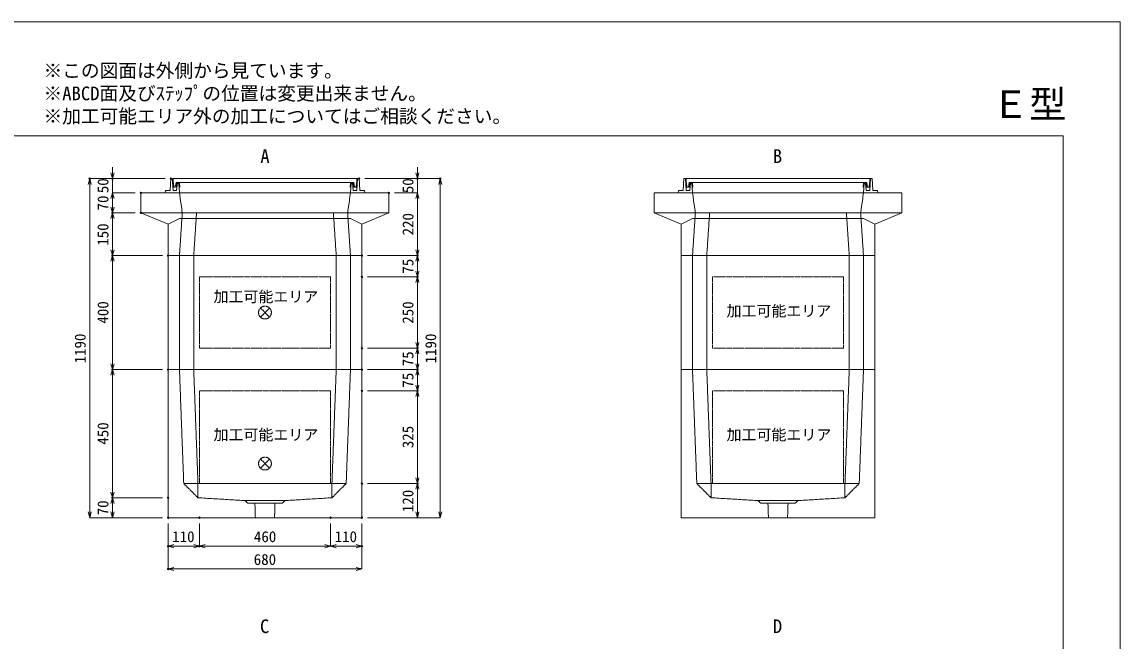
# Model space of a CAD drawing. Units: millimetres, scale not verified. Extents: x -2970 to 2970, y -2100 to 2100.
# Drawn here: x -883 to 2970, y -73 to 2100 of the extents above; entities that cross this region are included whole.
import ezdxf
from ezdxf.enums import TextEntityAlignment as Align

# ---------------------------------------------------------------- set-up
doc = ezdxf.new("R2010")
doc.units = ezdxf.units.MM
doc.header["$LTSCALE"] = 10
doc.header["$PDMODE"] = 32
doc.header["$PDSIZE"] = 5
doc.linetypes.add('LONG_DASHED1', pattern=[7, 6, -1])
doc.linetypes.add('LONG_DOUBLE_CHAIN', pattern=[21.8, 18, -1, 0.6, -0.6, 0.6, -1])
for name, color, linetype, lineweight in [('0-0_D-TTL', 7, 'Continuous', 9), ('0-1_Defpoints', 7, 'Continuous', 9), ('0-3_D-TTL-TXT', 7, 'Continuous', 9), ('0-4_D-STR-TXT', 7, 'Continuous', 9), ('0-5_D-STR-DIM', 3, 'Continuous', 9), ('0-6_0', 7, 'Continuous', 9), ('0-7_D-STR', 7, 'LONG_DASHED1', 9), ('0-9_D-STR-STR5', 1, 'LONG_DOUBLE_CHAIN', 9), ('0-A_D-STR-STR4', 134, 'Continuous', 9)]:
    doc.layers.add(name, color=color, linetype=linetype, lineweight=lineweight)
doc.styles.add('ＭＳ ゴシック', font='')
doc.styles.get('ＭＳ ゴシック').set_extended_font_data('MS Gothic')

# ---------------------------------------------------------------- blocks, each defined once
blk = doc.blocks.new('A$C4DE05FD1')
at = {"layer": '0-0_D-TTL', "color": 134}
for p, q in [((2000, 38000), (57400, 38000)), ((57400, 38000), (57400, 2000))]:
    blk.add_line(p, q, dxfattribs=at)
at = {"layer": '0-1_Defpoints', "color": 134}
for p, q in [((0, 42000), (59400, 42000)), ((59400, 42000), (59400, 0))]:
    blk.add_line(p, q, dxfattribs=at)
at = {"layer": '0-3_D-TTL-TXT', "style": 'ＭＳ ゴシック'}
for s, p in [('※この図面は外側から見ています。', (21630.5, 39907.8)), ('※ABCD面及びｽﾃｯﾌﾟの位置は変更出来ません。', (21630.5, 39107.8)), ('※加工可能エリア外の加工についてはご相談ください。', (21630.5, 38307.8))]:
    blk.add_text(s, height=481.1, dxfattribs=at).set_placement(p, align=Align.BOTTOM_LEFT)
blk = doc.blocks.new('A$C31CA379A')
at = {"layer": '0-4_D-STR-TXT', "style": 'ＭＳ ゴシック'}
for s, p in [('A', (-162.9, -1095.3)), ('B', (17819.3, -1095.3)), ('C', (-175.7, -17595.3)), ('D', (17819.3, -17595.3))]:
    blk.add_text(s, height=481.1, dxfattribs=at).set_placement(p, align=Align.BOTTOM_LEFT)
blk = doc.blocks.new('A$C02F34EA9')
at = {"layer": '0-7_D-STR', "linetype": 'Continuous'}
for p, q in [((-4350, 2200), (4350, 2200)), ((-4350, 1500), (-4350, 2200)), ((4350, 2200), (4350, 1500)), ((-4350, 1500), (4350, 1500)), ((-3400, 1100), (-4350, 1500)), ((-3400, 1100), (-3000, 1300)), ((-3000, 1300), (3000, 1300)), ((3400, 1100), (3000, 1300)), ((3400, 1100), (4350, 1500)), ((-3400, 0), (-3400, 1100)), ((3400, 0), (3400, 1100)), ((-3400, 0), (3400, 0))]:
    blk.add_line(p, q, dxfattribs=at)
at = {"layer": '0-7_D-STR'}
for p, q in [((-3000, 2200), (-2900, 1500)), ((3000, 2200), (2900, 1500)), ((-2900, 1500), (-3000, 0)), ((-2400, 1500), (-2500, 0)), ((2400, 1500), (2500, 0)), ((2900, 1500), (3000, 0))]:
    blk.add_line(p, q, dxfattribs=at)
blk = doc.blocks.new('_Open30')
at = {"layer": '0-6_0'}
blk.add_line((0, 0), (-10, 0), dxfattribs=at)
blk.add_lwpolyline([(-10, 2.679), (0, 0), (-10, -2.679)], dxfattribs=at)
blk = doc.blocks.new('A$C341D1B1D')
at = {"layer": '0-7_D-STR', "linetype": 'Continuous'}
for p, q in [((-3400, -4000), (-3400, 0)), ((-3400, 0), (3400, 0))]:
    blk.add_line(p, q, dxfattribs=at)
at = {"layer": '0-7_D-STR'}
for p, q in [((-3000, 0), (-3000, -4000)), ((-2500, 0), (-2500, -4000)), ((2500, 0), (2500, -4000)), ((3000, 0), (3000, -4000))]:
    blk.add_line(p, q, dxfattribs=at)
at = {"layer": '0-7_D-STR', "linetype": 'Continuous'}
blk.add_lwpolyline([(-3400, -4000), (3400, -4000), (3400, 0)], dxfattribs=at)
at = {"layer": '0-9_D-STR-STR5'}
for points in [[(2300, -750), (2300, -3250), (-2300, -3250)], [(2300, -750), (-2300, -750), (-2300, -3250)]]:
    blk.add_lwpolyline(points, dxfattribs=at)
blk = doc.blocks.new('A$C2C09266F')
at = {"layer": '0-7_D-STR', "linetype": 'Continuous'}
for p in [(-3400, 0), (3400, -5200)]:
    blk.add_line(p, (3400, 0), dxfattribs=at)
at = {"layer": '0-7_D-STR'}
for p, q in [((-3000, 0), (-2850, -4000)), ((-2500, 0), (-2350, -4000)), ((2500, 0), (2350, -4000)), ((3000, 0), (2850, -4000)), ((-2350, -4500), (-2850, -4000)), ((-2850, -4000), (2850, -4000)), ((-2350, -4500), (-2350, -4000)), ((2350, -4500), (2850, -4000)), ((2350, -4500), (2350, -4000)), ((-2350, -4500), (-700, -4600)), ((-600, -4690), (-700, -4600)), ((-700, -4600), (700, -4600)), ((600, -4690), (700, -4600)), ((2350, -4500), (700, -4600)), ((-600, -4690), (600, -4690)), ((-336.2, -5200), (-352.5, -4690)), ((336.2, -5200), (352.5, -4690))]:
    blk.add_line(p, q, dxfattribs=at)
at = {"layer": '0-7_D-STR', "linetype": 'Continuous'}
blk.add_lwpolyline([(3400, -5200), (-3400, -5200), (-3400, 0)], dxfattribs=at)
at = {"layer": '0-9_D-STR-STR5'}
for p, q in [((2300, -750), (2300, -4000)), ((2300, -4000), (-2300, -4000))]:
    blk.add_line(p, q, dxfattribs=at)
blk.add_lwpolyline([(2300, -750), (-2300, -750), (-2300, -4000)], dxfattribs=at)
blk = doc.blocks.new('A$C284D0AE2')
at = {"layer": '0-A_D-STR-STR4'}
for p, q in [((-3300, 500), (-3327.8, 98.6)), ((-3250, 500), (-3300, 500)), ((-3221.3, 98.6), (-3250, 500)), ((-3225, 500), (-3225, 370)), ((-3490, 80), (-3500, 0)), ((-3500, 0), (3500, 0)), ((-3347.8, 80), (-3490, 80)), ((-3225, 370), (-3219.2, 370)), ((-3209.2, 360.9), (-3195, 200)), ((-3117.8, 80), (-3201.4, 80)), ((-3195, 200), (-3145, 200)), ((-3145, 200), (-3115, 370)), ((-3115, 370), (3115, 370)), ((-3090, 370), (-3106.2, 200.7)), ((-3106.2, 200.7), (-3086.1, 200.7)), ((-3070, 340), (-3098, 97.7)), ((-3000, 370), (-3090, 370)), ((-3020, 340), (-3070, 340)), ((-3000, 0), (-3020, 340)), ((-3011.8, 200.7), (-2991.8, 200.7)), ((-2991.8, 200.7), (-3000, 370)), ((3000, 370), (3090, 370)), ((3106.2, 200.7), (3086.1, 200.7)), ((3090, 370), (3106.2, 200.7)), ((3117.8, 80), (3201.4, 80)), ((3347.8, 80), (3490, 80)), ((3490, 80), (3500, 0))]:
    blk.add_line(p, q, dxfattribs=at)
for points in [[(-3225, 500), (3225, 500), (3225, 370), (3219.2, 370)], [(3221.3, 98.6), (3250, 500), (3300, 500), (3327.8, 98.6)], [(3011.8, 200.7), (2991.8, 200.7), (3000, 370)], [(3000, 0), (3020, 340), (3070, 340), (3098, 97.7)], [(3209.2, 360.9), (3195, 200), (3145, 200), (3115, 370)]]:
    blk.add_lwpolyline(points, dxfattribs=at)
for centre, radius, start, end in [((-3347.8, 100), 20, 270, 356.0372), ((-3201.4, 100), 20, 184.08562, 270), ((-3219.2, 360), 10, 5.04245, 90), ((-3117.8, 100), 20, 270, 353.41806), ((3117.8, 100), 20, 186.58194, 270), ((3201.4, 100), 20, 270, 355.91438), ((3219.2, 360), 10, 90, 174.95755), ((3347.8, 100), 20, 183.9628, 270)]:
    blk.add_arc(centre, radius, start, end, dxfattribs=at)
blk = doc.blocks.new('A$C1C640AAB')
at = {"layer": '0-9_D-STR-STR5'}
for p, q in [((-159.1, -159.1), (159.1, 159.1)), ((-159.1, 159.1), (159.1, -159.1))]:
    blk.add_line(p, q, dxfattribs=at)
blk.add_circle((0, 0), 225, dxfattribs=at)
blk = doc.blocks.new('A$C4a9de36f')
at = {"layer": '0-7_D-STR'}
blk.add_blockref('A$C341D1B1D', (0, 0), dxfattribs=at)
at = {"layer": '0-9_D-STR-STR5'}
blk.add_blockref('A$C1C640AAB', (0, -2000), dxfattribs=at)
blk = doc.blocks.new('A$C9f63b2da')
at = {"layer": '0-7_D-STR'}
blk.add_blockref('A$C2C09266F', (0, 0), dxfattribs=at)
at = {"layer": '0-9_D-STR-STR5'}
blk.add_blockref('A$C1C640AAB', (0, -3300), dxfattribs=at)

msp = doc.modelspace()

# ---------------------------------------------------------------- linework, layer by layer
at = {"layer": '0-1_Defpoints'}
for p in [(-645, 1550), (-565, 1550), (-360, 1550), (300, 1550), (505, 1550), (585, 1550), (-465, 1500), (405, 1500), (-565, 1430), (-465, 1430), (-565, 1280), (-370, 1280), (310, 1280), (310, 1280), (505, 1280), (505, 1280), (310, 1205), (310, 1205), (505, 1205), (310, 955), (505, 955), (-565, 880), (-370, 880), (310, 880), (505, 880), (310, 805), (505, 805), (310, 480), (310, 480), (505, 480), (-565, 430), (-370, 430), (-370, 430), (-370, 360), (-370, 360), (-260, 360), (200, 360), (310, 360), (310, 360), (310, 360), (-370, 260), (-260, 260), (310, 260), (-370, 180)]:
    msp.add_point(p, dxfattribs=at)
at = {"layer": '0-5_D-STR-DIM'}
for p, q in [((-565, 1570), (-565, 1590)), ((505, 1570), (505, 1590)), ((-380, 1550), (-645, 1550)), ((-380, 1550), (-565, 1550)), ((-565, 1500), (-565, 1550)), ((320, 1550), (505, 1550)), ((320, 1550), (585, 1550)), ((505, 1500), (505, 1550)), ((-645, 380), (-645, 1530)), ((585, 380), (585, 1530)), ((-485, 1500), (-565, 1500)), ((-485, 1500), (-565, 1500)), ((-565, 1480), (-565, 1450)), ((-565, 1480), (-565, 1460)), ((425, 1500), (505, 1500)), ((425, 1500), (505, 1500)), ((505, 1480), (505, 1300)), ((505, 1480), (505, 1460)), ((-485, 1430), (-565, 1430)), ((-485, 1430), (-565, 1430)), ((-565, 1300), (-565, 1410)), ((-390, 1280), (-565, 1280)), ((-390, 1280), (-565, 1280)), ((330, 1280), (505, 1280)), ((330, 1280), (505, 1280)), ((-565, 900), (-565, 1260)), ((505, 1225), (505, 1260)), ((330, 1205), (505, 1205)), ((330, 1205), (505, 1205)), ((505, 975), (505, 1185)), ((330, 955), (505, 955)), ((330, 955), (505, 955)), ((505, 900), (505, 935)), ((-390, 880), (-565, 880)), ((-390, 880), (-565, 880)), ((-565, 450), (-565, 860)), ((330, 880), (505, 880)), ((330, 880), (505, 880)), ((505, 825), (505, 860)), ((330, 805), (505, 805)), ((330, 805), (505, 805)), ((505, 500), (505, 785)), ((330, 480), (505, 480)), ((330, 480), (505, 480)), ((-390, 430), (-565, 430)), ((-390, 430), (-565, 430)), ((505, 380), (505, 460)), ((-565, 380), (-565, 410)), ((-390, 360), (-645, 360)), ((-390, 360), (-565, 360)), ((330, 360), (505, 360)), ((330, 360), (585, 360)), ((-370, 340), (-370, 180)), ((-370, 340), (-370, 260)), ((-260, 340), (-260, 260)), ((-260, 340), (-260, 260)), ((200, 340), (200, 260)), ((200, 340), (200, 260)), ((310, 340), (310, 260)), ((310, 340), (310, 180)), ((-280, 260), (-350, 260)), ((180, 260), (-240, 260)), ((220, 260), (290, 260)), ((290, 180), (-350, 180))]:
    msp.add_line(p, q, dxfattribs=at)

# ---------------------------------------------------------------- block references
at = {"layer": '0-0_D-TTL', "xscale": 0.1, "yscale": 0.1}
msp.add_blockref('A$C4DE05FD1', (-2970, -2100), dxfattribs=at)
at = {"layer": '0-4_D-STR-TXT', "xscale": 0.1, "yscale": 0.1}
msp.add_blockref('A$C31CA379A', (-30, 1700), dxfattribs=at)
at = {"layer": '0-5_D-STR-DIM', "xscale": 2, "yscale": 2}
for p, rotation in [((-645, 1550), 90), ((-565, 1550), 270), ((505, 1550), 270), ((585, 1550), 90), ((-565, 1500), 90), ((-565, 1500), 90), ((505, 1500), 90), ((505, 1500), 90), ((-565, 1430), 270), ((-565, 1430), 90), ((-565, 1280), 270), ((-565, 1280), 90), ((505, 1280), 270), ((505, 1280), 90), ((505, 1205), 270), ((505, 1205), 90), ((505, 955), 270), ((505, 955), 90), ((-565, 880), 270), ((505, 880), 270), ((-565, 880), 90), ((505, 880), 90), ((505, 805), 270), ((505, 805), 90), ((505, 480), 270), ((505, 480), 90), ((-565, 430), 270), ((-565, 430), 90), ((-645, 360), 270), ((-565, 360), 270), ((505, 360), 270), ((585, 360), 270), ((-370, 260), 180), ((-260, 260), 180), ((200, 260), 180), ((-370, 180), 180)]:
    msp.add_blockref('_Open30', p, dxfattribs=dict(at, rotation=rotation))
for p in [(-260, 260), (200, 260), (310, 260), (310, 180)]:
    msp.add_blockref('_Open30', p, dxfattribs=at)
at = {"layer": '0-7_D-STR', "xscale": 0.1, "yscale": 0.1}
for name, p in [('A$C02F34EA9', (-30, 1280)), ('A$C02F34EA9', (1770, 1280)), ('A$C4a9de36f', (-30, 1280)), ('A$C341D1B1D', (1770, 1280)), ('A$C9f63b2da', (-30, 880)), ('A$C2C09266F', (1770, 880))]:
    msp.add_blockref(name, p, dxfattribs=at)
at = {"layer": '0-A_D-STR-STR4', "xscale": 0.1, "yscale": 0.1}
for p in [(-30, 1500), (1770, 1500)]:
    msp.add_blockref('A$C284D0AE2', p, dxfattribs=at)

# ---------------------------------------------------------------- texts
at = {"layer": '0-3_D-TTL-TXT', "style": 'ＭＳ ゴシック'}
msp.add_text('Ｅ型', height=96.21, dxfattribs=at).set_placement((2519.65, 1734.55), align=Align.BOTTOM_LEFT)
at = {"layer": '0-5_D-STR-DIM', "style": 'ＭＳ ゴシック'}
for s, p in [('50', (-567.6, 1498.9)), ('50', (502.4, 1498.9)), ('70', (-567.6, 1438.4)), ('220', (502.4, 1350.8)), ('150', (-567.6, 1314.48)), ('75', (502.4, 1216.42)), ('400', (-567.6, 1041.2)), ('250', (502.4, 1040.8)), ('1190', (-647.6, 901.48)), ('1190', (582.4, 901.48)), ('75', (502.4, 891.42)), ('75', (502.4, 816.42)), ('450', (-567.6, 616.2)), ('325', (502.4, 603.92)), ('120', (502.4, 379.48)), ('70', (-567.6, 368.4))]:
    msp.add_text(s, height=38.49, rotation=90, dxfattribs=at).set_placement(p, align=Align.BOTTOM_LEFT)
for s, p in [('110', (-355.52, 262.6)), ('460', (-68.8, 262.6)), ('110', (214.48, 262.6)), ('680', (-69.4, 182.6))]:
    msp.add_text(s, height=38.49, dxfattribs=at).set_placement(p, align=Align.BOTTOM_LEFT)
at = {"layer": '0-9_D-STR-STR5', "style": 'ＭＳ ゴシック'}
for p in [(-210.48, 1105.03), (1589.52, 1055.03), (-210.48, 620.42), (1589.52, 620.42)]:
    msp.add_text('加工可能エリア', height=38.49, dxfattribs=at).set_placement(p, align=Align.BOTTOM_LEFT)

doc.saveas('drawing.dxf')
